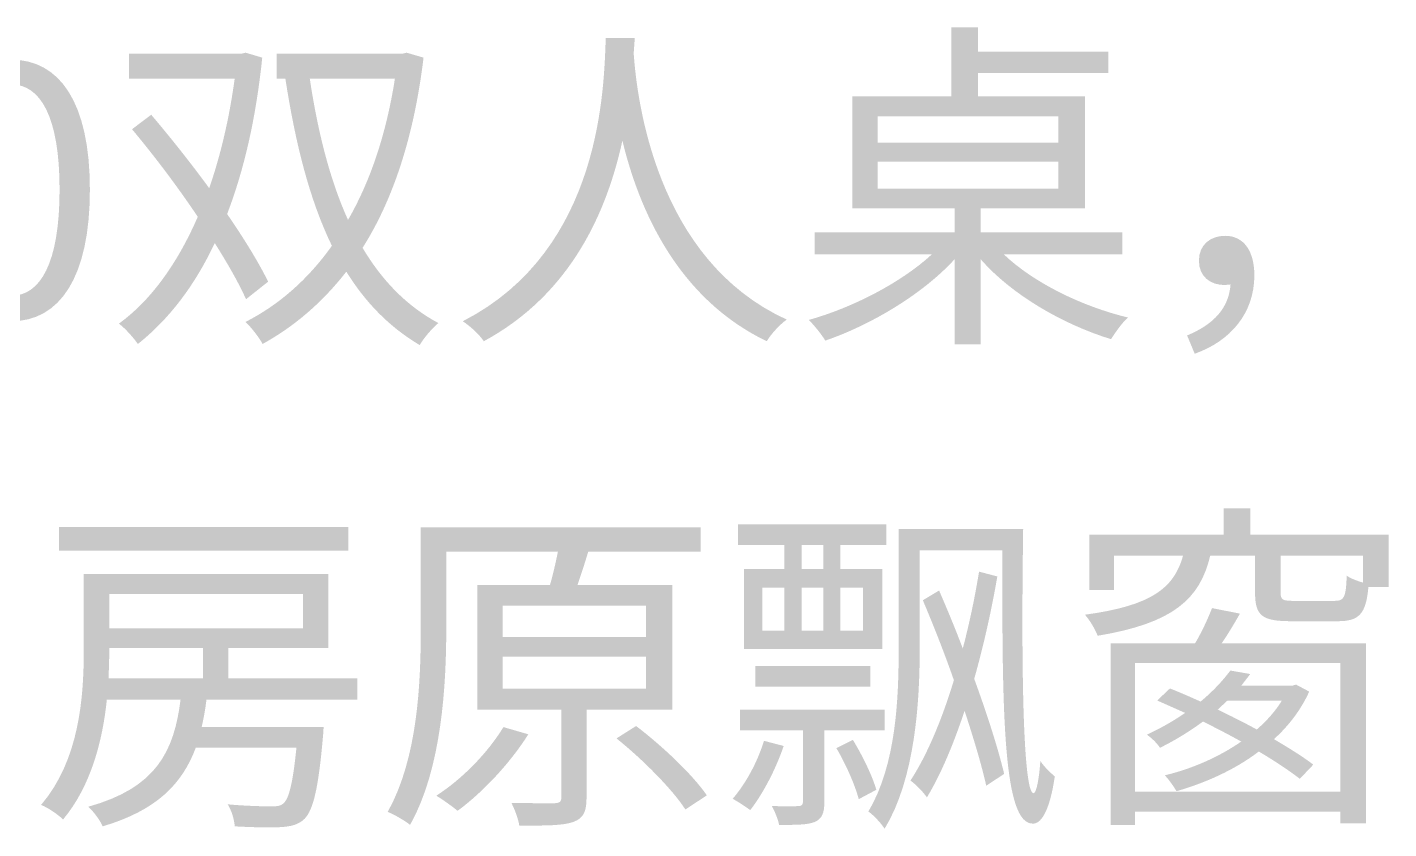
# Model space of a CAD drawing. Header units: millimetres. Extents: x -4600 to 229000, y -4300 to 19460.
# Drawn here: x 59725 to 60857, y 12970 to 13636 of the extents above; entities that cross this region are included whole.
import ezdxf

# ---------------------------------------------------------------- set-up
doc = ezdxf.new("R2010")
doc.units = ezdxf.units.MM
doc.header["$LTSCALE"] = 100
doc.layers.add('A-NOTE', color=7, linetype='Continuous', lineweight=18)

# ---------------------------------------------------------------- blocks, each defined once
blk = doc.blocks.new('A02_SHEET')
at = {"layer": 'A-NOTE'}
h = blk.add_hatch(color=256, dxfattribs=at)
edge = h.paths.add_edge_path()
edge.add_line((20410.9, 13578.1), (20410.9, 13485.2))
edge.add_line((20410.9, 13485.2), (20496, 13485.2))
edge.add_line((20496, 13485.2), (20496, 13465.2))
edge.add_line((20496, 13465.2), (20379.6, 13465.2))
edge.add_line((20379.6, 13465.2), (20379.6, 13446.9))
edge.add_line((20379.6, 13446.9), (20477.1, 13446.9))
edge.add_spline(control_points=[(20477.1, 13446.9), (20451.3, 13423.1), (20410.6, 13402.4), (20374.8, 13392.4)], knot_values=[0, 0, 0, 0, 1, 1, 1, 1], degree=3, periodic=0)
edge.add_spline(control_points=[(20374.8, 13392.4), (20379.1, 13388.1), (20385.4, 13380.4), (20388.5, 13375.2)], knot_values=[0, 0, 0, 0, 1, 1, 1, 1], degree=3, periodic=0)
edge.add_spline(control_points=[(20388.5, 13375.2), (20426.1, 13388.1), (20469.3, 13413.6), (20496, 13442.8)], knot_values=[0, 0, 0, 0, 1, 1, 1, 1], degree=3, periodic=0)
edge.add_line((20496, 13442.8), (20496, 13372.1))
edge.add_line((20496, 13372.1), (20517.7, 13372.1))
edge.add_line((20517.7, 13372.1), (20517.7, 13442.8))
edge.add_spline(control_points=[(20517.7, 13442.8), (20543.8, 13413), (20586.2, 13388.7), (20626, 13376.4)], knot_values=[0, 0, 0, 0, 1, 1, 1, 1], degree=3, periodic=0)
edge.add_spline(control_points=[(20626, 13376.4), (20629.5, 13381.8), (20635.2, 13390.1), (20640.1, 13394.4)], knot_values=[0, 0, 0, 0, 1, 1, 1, 1], degree=3, periodic=0)
edge.add_spline(control_points=[(20640.1, 13394.4), (20602, 13403.6), (20561.9, 13423.1), (20536.9, 13446.9)], knot_values=[0, 0, 0, 0, 1, 1, 1, 1], degree=3, periodic=0)
edge.add_line((20536.9, 13446.9), (20635.5, 13446.9))
edge.add_line((20635.5, 13446.9), (20635.5, 13465.2))
edge.add_line((20635.5, 13465.2), (20517.7, 13465.2))
edge.add_line((20517.7, 13465.2), (20517.7, 13485.2))
edge.add_line((20517.7, 13485.2), (20604.3, 13485.2))
edge.add_line((20604.3, 13485.2), (20604.3, 13578.1))
edge.add_line((20604.3, 13578.1), (20515.4, 13578.1))
edge.add_line((20515.4, 13578.1), (20515.4, 13597.6))
edge.add_line((20515.4, 13597.6), (20623.7, 13597.6))
edge.add_line((20623.7, 13597.6), (20623.7, 13615.3))
edge.add_line((20623.7, 13615.3), (20515.4, 13615.3))
edge.add_line((20515.4, 13615.3), (20515.4, 13635.7))
edge.add_line((20515.4, 13635.7), (20493.4, 13635.7))
edge.add_line((20493.4, 13635.7), (20493.4, 13578.1))
edge.add_line((20493.4, 13578.1), (20410.9, 13578.1))
h.paths.add_polyline_path([(20432.1, 13523.9), (20582.2, 13523.9), (20582.2, 13501.6), (20432.1, 13501.6), (20432.1, 13523.9)], flags=0)
h.paths.add_polyline_path([(20432.1, 13561.5), (20582.2, 13561.5), (20582.2, 13539.7), (20432.1, 13539.7), (20432.1, 13561.5)], flags=0)
h = blk.add_hatch(color=256, dxfattribs=at)
edge = h.paths.add_edge_path()
edge.add_spline(control_points=[(20206, 13626.8), (20204.3, 13589), (20204.3, 13451.2), (20087.1, 13391.3)], knot_values=[0, 0, 0, 0, 1, 1, 1, 1], degree=3, periodic=0)
edge.add_spline(control_points=[(20087.1, 13391.3), (20094, 13386.7), (20100.9, 13380.1), (20104.6, 13374.7)], knot_values=[0, 0, 0, 0, 1, 1, 1, 1], degree=3, periodic=0)
edge.add_spline(control_points=[(20104.6, 13374.7), (20177.7, 13414.2), (20207.2, 13483.5), (20219.8, 13541.4)], knot_values=[0, 0, 0, 0, 1, 1, 1, 1], degree=3, periodic=0)
edge.add_spline(control_points=[(20219.8, 13541.4), (20233.8, 13483.5), (20265.9, 13410.2), (20339.8, 13374.7)], knot_values=[0, 0, 0, 0, 1, 1, 1, 1], degree=3, periodic=0)
edge.add_spline(control_points=[(20339.8, 13374.7), (20343.3, 13380.4), (20349.8, 13387.8), (20356.4, 13392.7)], knot_values=[0, 0, 0, 0, 1, 1, 1, 1], degree=3, periodic=0)
edge.add_spline(control_points=[(20356.4, 13392.7), (20247, 13442.6), (20231.8, 13576.9), (20229.2, 13613.9)], knot_values=[0, 0, 0, 0, 1, 1, 1, 1], degree=3, periodic=0)
edge.add_line((20229.2, 13613.9), (20230.1, 13626.8))
edge.add_line((20230.1, 13626.8), (20206, 13626.8))
h = blk.add_hatch(color=256, dxfattribs=at)
edge = h.paths.add_edge_path()
edge.add_spline(control_points=[(19711.8, 13391.3), (19751.7, 13391.3), (19777.1, 13427.4), (19777.1, 13500.7), (19777.1, 13573.5), (19751.7, 13608.7), (19711.8, 13608.7), (19671.7, 13608.7), (19646.5, 13573.5), (19646.5, 13500.7), (19646.5, 13427.4), (19671.7, 13391.3), (19711.8, 13391.3)], knot_values=[0, 0, 0, 0, 1, 1, 1, 2, 2, 2, 3, 3, 3, 4, 4, 4, 4], degree=3, periodic=0)
edge = h.paths.add_edge_path(flags=0)
edge.add_spline(control_points=[(19711.8, 13412.5), (19688, 13412.5), (19671.7, 13439.1), (19671.7, 13500.7), (19671.7, 13562), (19688, 13588.1), (19711.8, 13588.1), (19735.6, 13588.1), (19751.9, 13562), (19751.9, 13500.7), (19751.9, 13439.1), (19735.6, 13412.5), (19711.8, 13412.5)], knot_values=[0, 0, 0, 0, 1, 1, 1, 2, 2, 2, 3, 3, 3, 4, 4, 4, 4], degree=3, periodic=0)
h = blk.add_hatch(color=256, dxfattribs=at)
edge = h.paths.add_edge_path()
edge.add_spline(control_points=[(19812.1, 13550.9), (19830.4, 13529.1), (19849.9, 13503.3), (19866.8, 13478.1)], knot_values=[0, 0, 0, 0, 1, 1, 1, 1], degree=3, periodic=0)
edge.add_spline(control_points=[(19866.8, 13478.1), (19849.6, 13438.5), (19827.3, 13408.2), (19801.2, 13389.3)], knot_values=[0, 0, 0, 0, 1, 1, 1, 1], degree=3, periodic=0)
edge.add_spline(control_points=[(19801.2, 13389.3), (19806.4, 13385.5), (19813.5, 13377.5), (19817, 13372.4)], knot_values=[0, 0, 0, 0, 1, 1, 1, 1], degree=3, periodic=0)
edge.add_spline(control_points=[(19817, 13372.4), (19842.2, 13392.4), (19864, 13420.2), (19880.9, 13456.3)], knot_values=[0, 0, 0, 0, 1, 1, 1, 1], degree=3, periodic=0)
edge.add_spline(control_points=[(19880.9, 13456.3), (19891.7, 13439.1), (19900.9, 13423.1), (19906.9, 13409.6)], knot_values=[0, 0, 0, 0, 1, 1, 1, 1], degree=3, periodic=0)
edge.add_line((19906.9, 13409.6), (19925.3, 13424.2))
edge.add_spline(control_points=[(19925.3, 13424.2), (19917.5, 13440), (19905.5, 13459.7), (19891.2, 13480.4)], knot_values=[0, 0, 0, 0, 1, 1, 1, 1], degree=3, periodic=0)
edge.add_spline(control_points=[(19891.2, 13480.4), (19905.2, 13516.8), (19915.2, 13560), (19920.4, 13610.4)], knot_values=[0, 0, 0, 0, 1, 1, 1, 1], degree=3, periodic=0)
edge.add_line((19920.4, 13610.4), (19906.6, 13614.5))
edge.add_line((19906.6, 13614.5), (19902.9, 13613.6))
edge.add_line((19902.9, 13613.6), (19809.5, 13613.6))
edge.add_line((19809.5, 13613.6), (19809.5, 13593))
edge.add_line((19809.5, 13593), (19897.5, 13593))
edge.add_spline(control_points=[(19897.5, 13593), (19892.9, 13559.4), (19885.7, 13529.1), (19876.3, 13501.9)], knot_values=[0, 0, 0, 0, 1, 1, 1, 1], degree=3, periodic=0)
edge.add_spline(control_points=[(19876.3, 13501.9), (19860.8, 13523.1), (19843.9, 13544.3), (19828.1, 13562.9)], knot_values=[0, 0, 0, 0, 1, 1, 1, 1], degree=3, periodic=0)
edge.add_line((19828.1, 13562.9), (19812.1, 13550.9))
h = blk.add_hatch(color=256, dxfattribs=at)
edge = h.paths.add_edge_path()
edge.add_line((19932.4, 13613.6), (19932.4, 13593))
edge.add_line((19932.4, 13593), (19939.6, 13593))
edge.add_spline(control_points=[(19939.6, 13593), (19947.9, 13539.4), (19959.6, 13492.4), (19978.3, 13454)], knot_values=[0, 0, 0, 0, 1, 1, 1, 1], degree=3, periodic=0)
edge.add_spline(control_points=[(19978.3, 13454), (19958.2, 13425.7), (19933.6, 13404.5), (19906.4, 13390.7)], knot_values=[0, 0, 0, 0, 1, 1, 1, 1], degree=3, periodic=0)
edge.add_spline(control_points=[(19906.4, 13390.7), (19911.2, 13386.4), (19917.8, 13377.8), (19920.7, 13372.4)], knot_values=[0, 0, 0, 0, 1, 1, 1, 1], degree=3, periodic=0)
edge.add_spline(control_points=[(19920.7, 13372.4), (19947, 13387), (19970.2, 13406.7), (19990.3, 13432.5)], knot_values=[0, 0, 0, 0, 1, 1, 1, 1], degree=3, periodic=0)
edge.add_spline(control_points=[(19990.3, 13432.5), (20006.1, 13407), (20026.1, 13386.4), (20051.3, 13371.5)], knot_values=[0, 0, 0, 0, 1, 1, 1, 1], degree=3, periodic=0)
edge.add_spline(control_points=[(20051.3, 13371.5), (20054.8, 13377.5), (20061.6, 13385.5), (20066.8, 13389.8)], knot_values=[0, 0, 0, 0, 1, 1, 1, 1], degree=3, periodic=0)
edge.add_spline(control_points=[(20066.8, 13389.8), (20040.4, 13403.9), (20019.8, 13425.4), (20003.8, 13452.3)], knot_values=[0, 0, 0, 0, 1, 1, 1, 1], degree=3, periodic=0)
edge.add_spline(control_points=[(20003.8, 13452.3), (20029, 13492.1), (20046.5, 13544.3), (20054.5, 13610.4)], knot_values=[0, 0, 0, 0, 1, 1, 1, 1], degree=3, periodic=0)
edge.add_line((20054.5, 13610.4), (20040.4, 13614.5))
edge.add_line((20040.4, 13614.5), (20036.7, 13613.6))
edge.add_line((20036.7, 13613.6), (19932.4, 13613.6))
edge = h.paths.add_edge_path(flags=0)
edge.add_spline(control_points=[(20030.7, 13593), (20023.5, 13546.8), (20010.1, 13507.3), (19991.7, 13475.5)], knot_values=[0, 0, 0, 0, 1, 1, 1, 1], degree=3, periodic=0)
edge.add_spline(control_points=[(19991.7, 13475.5), (19976.5, 13509), (19966.5, 13549.1), (19959.9, 13593)], knot_values=[0, 0, 0, 0, 1, 1, 1, 1], degree=3, periodic=0)
edge.add_line((19959.9, 13593), (20030.7, 13593))
h = blk.add_hatch(color=256, dxfattribs=at)
edge = h.paths.add_edge_path()
edge.add_spline(control_points=[(20695.6, 13364.3), (20725.7, 13374.9), (20745.2, 13398.4), (20745.2, 13429.4), (20745.2, 13449.4), (20736.6, 13462.3), (20720.9, 13462.3), (20709.1, 13462.3), (20699.1, 13455.2), (20699.1, 13441.7), (20699.1, 13428.2), (20708.8, 13421.4), (20720.6, 13421.4)], knot_values=[0, 0, 0, 0, 1, 1, 1, 2, 2, 2, 3, 3, 3, 4, 4, 4, 4], degree=3, periodic=0)
edge.add_line((20720.6, 13421.4), (20725.4, 13421.9))
edge.add_spline(control_points=[(20725.4, 13421.9), (20724, 13402.2), (20711.4, 13388.7), (20689.3, 13379.5)], knot_values=[0, 0, 0, 0, 1, 1, 1, 1], degree=3, periodic=0)
edge.add_line((20689.3, 13379.5), (20695.6, 13364.3))
h = blk.add_hatch(color=256, dxfattribs=at)
edge = h.paths.add_edge_path()
edge.add_line((20608, 13213.9), (20608, 13168))
edge.add_line((20608, 13168), (20628.6, 13168))
edge.add_line((20628.6, 13168), (20628.6, 13196.4))
edge.add_line((20628.6, 13196.4), (20685.9, 13196.4))
edge.add_spline(control_points=[(20685.9, 13196.4), (20678.5, 13169.8), (20660.1, 13154.9), (20604.3, 13147.4)], knot_values=[0, 0, 0, 0, 1, 1, 1, 1], degree=3, periodic=0)
edge.add_spline(control_points=[(20604.3, 13147.4), (20608, 13143.4), (20613.1, 13135.1), (20614.9, 13129.9)], knot_values=[0, 0, 0, 0, 1, 1, 1, 1], degree=3, periodic=0)
edge.add_spline(control_points=[(20614.9, 13129.9), (20677.6, 13140.3), (20699.9, 13160.3), (20708.5, 13196.4)], knot_values=[0, 0, 0, 0, 1, 1, 1, 1], degree=3, periodic=0)
edge.add_line((20708.5, 13196.4), (20745.8, 13196.4))
edge.add_line((20745.8, 13196.4), (20745.8, 13165.8))
edge.add_spline(control_points=[(20745.8, 13165.8), (20745.8, 13146.6), (20751.5, 13142), (20775.9, 13142), (20780.7, 13142), (20809.4, 13142), (20814.5, 13142), (20832, 13142), (20838, 13147.7), (20840, 13170.3)], knot_values=[0, 0, 0, 0, 1, 1, 1, 2, 2, 2, 3, 3, 3, 3], degree=3, periodic=0)
edge.add_line((20840, 13170.3), (20856.9, 13170.3))
edge.add_line((20856.9, 13170.3), (20856.9, 13213.9))
edge.add_line((20856.9, 13213.9), (20741.8, 13213.9))
edge.add_line((20741.8, 13213.9), (20741.8, 13235.9))
edge.add_line((20741.8, 13235.9), (20719.7, 13235.9))
edge.add_line((20719.7, 13235.9), (20719.7, 13213.9))
edge.add_line((20719.7, 13213.9), (20608, 13213.9))
edge = h.paths.add_edge_path(flags=0)
edge.add_spline(control_points=[(20835.5, 13174.1), (20830.6, 13175.5), (20825.4, 13177.5), (20822, 13179.8)], knot_values=[0, 0, 0, 0, 1, 1, 1, 1], degree=3, periodic=0)
edge.add_spline(control_points=[(20822, 13179.8), (20821.4, 13161.5), (20819.7, 13158.9), (20812, 13158.9), (20805.9, 13158.9), (20783, 13158.9), (20778.4, 13158.9), (20768.7, 13158.9), (20767, 13159.7), (20767, 13165.8)], knot_values=[0, 0, 0, 0, 1, 1, 1, 2, 2, 2, 3, 3, 3, 3], degree=3, periodic=0)
edge.add_line((20767, 13165.8), (20767, 13196.4))
edge.add_line((20767, 13196.4), (20835.5, 13196.4))
edge.add_line((20835.5, 13196.4), (20835.5, 13174.1))
h = blk.add_hatch(color=256, dxfattribs=at)
h.paths.add_polyline_path([(20315.8, 13222.5), (20315.8, 13205.3), (20354.4, 13205.3), (20354.4, 13185.5), (20320.9, 13185.5), (20320.9, 13118.8), (20435.8, 13118.8), (20435.8, 13185.5), (20401.1, 13185.5), (20401.1, 13205.3), (20439.2, 13205.3), (20439.2, 13222.5), (20315.8, 13222.5)])
h.paths.add_polyline_path([(20401.1, 13170), (20419.8, 13170), (20419.8, 13134.2), (20401.1, 13134.2), (20401.1, 13170)], flags=0)
h.paths.add_polyline_path([(20336.1, 13170), (20354.4, 13170), (20354.4, 13134.2), (20336.1, 13134.2), (20336.1, 13170)], flags=0)
h.paths.add_polyline_path([(20368.8, 13170), (20386.8, 13170), (20386.8, 13134.2), (20368.8, 13134.2), (20368.8, 13170)], flags=0)
h.paths.add_polyline_path([(20368.8, 13185.5), (20368.8, 13205.3), (20386.8, 13205.3), (20386.8, 13185.5), (20368.8, 13185.5)], flags=0)
for points in [[(19751.4, 13220.2), (19751.4, 13200.7), (19992, 13200.7), (19992, 13220.2), (19751.4, 13220.2)], [(20330.4, 13104.7), (20330.4, 13087.5), (20425.8, 13087.5), (20425.8, 13104.7), (20330.4, 13104.7)]]:
    blk.add_hatch(color=256, dxfattribs=at).paths.add_polyline_path(points)
h = blk.add_hatch(color=256, dxfattribs=at)
edge = h.paths.add_edge_path()
edge.add_line((20099.2, 13172.1), (20099.2, 13068.6))
edge.add_line((20099.2, 13068.6), (20169.1, 13068.6))
edge.add_line((20169.1, 13068.6), (20169.1, 12995.6))
edge.add_spline(control_points=[(20169.1, 12995.6), (20169.1, 12992.1), (20167.9, 12991), (20163.6, 12990.7)], knot_values=[0, 0, 0, 0, 1, 1, 1, 1], degree=3, periodic=0)
edge.add_spline(control_points=[(20163.6, 12990.7), (20159.3, 12990.7), (20144.4, 12990.7), (20127.5, 12991)], knot_values=[0, 0, 0, 0, 1, 1, 1, 1], degree=3, periodic=0)
edge.add_spline(control_points=[(20127.5, 12991), (20130.4, 12985.5), (20133.3, 12977.5), (20134.1, 12972.1)], knot_values=[0, 0, 0, 0, 1, 1, 1, 1], degree=3, periodic=0)
edge.add_spline(control_points=[(20134.1, 12972.1), (20156.5, 12972.1), (20170.5, 12972.1), (20179.1, 12975.2), (20187.7, 12978.4), (20190, 12984.1), (20190, 12995.3)], knot_values=[0, 0, 0, 0, 1, 1, 1, 2, 2, 2, 2], degree=3, periodic=0)
edge.add_line((20190, 12995.3), (20190, 13068.6))
edge.add_line((20190, 13068.6), (20261.3, 13068.6))
edge.add_line((20261.3, 13068.6), (20261.3, 13172.1))
edge.add_line((20261.3, 13172.1), (20182.5, 13172.1))
edge.add_spline(control_points=[(20182.5, 13172.1), (20185.4, 13180.6), (20188.6, 13190.4), (20191.4, 13199.8)], knot_values=[0, 0, 0, 0, 1, 1, 1, 1], degree=3, periodic=0)
edge.add_line((20191.4, 13199.8), (20284.8, 13199.8))
edge.add_line((20284.8, 13199.8), (20284.8, 13219.9))
edge.add_line((20284.8, 13219.9), (20052.2, 13219.9))
edge.add_line((20052.2, 13219.9), (20052.2, 13136.8))
edge.add_spline(control_points=[(20052.2, 13136.8), (20052.2, 13091.8), (20049.9, 13028.5), (20024.7, 12983.5)], knot_values=[0, 0, 0, 0, 1, 1, 1, 1], degree=3, periodic=0)
edge.add_spline(control_points=[(20024.7, 12983.5), (20029.8, 12981.5), (20039.3, 12976.1), (20043.3, 12972.7)], knot_values=[0, 0, 0, 0, 1, 1, 1, 1], degree=3, periodic=0)
edge.add_spline(control_points=[(20043.3, 12972.7), (20069.7, 13019.6), (20073.4, 13089.3), (20073.4, 13136.8)], knot_values=[0, 0, 0, 0, 1, 1, 1, 1], degree=3, periodic=0)
edge.add_line((20073.4, 13136.8), (20073.4, 13199.8))
edge.add_line((20073.4, 13199.8), (20166.2, 13199.8))
edge.add_spline(control_points=[(20166.2, 13199.8), (20164.5, 13191.5), (20162.2, 13180.9), (20159.6, 13172.1)], knot_values=[0, 0, 0, 0, 1, 1, 1, 1], degree=3, periodic=0)
edge.add_line((20159.6, 13172.1), (20099.2, 13172.1))
edge = h.paths.add_edge_path(flags=0)
edge.add_spline(control_points=[(20120.9, 13054), (20107.8, 13032.5), (20086.6, 13010.8), (20065.1, 12997)], knot_values=[0, 0, 0, 0, 1, 1, 1, 1], degree=3, periodic=0)
edge.add_spline(control_points=[(20065.1, 12997), (20070.2, 12993.9), (20078.8, 12987.8), (20082.8, 12984.4)], knot_values=[0, 0, 0, 0, 1, 1, 1, 1], degree=3, periodic=0)
edge.add_spline(control_points=[(20082.8, 12984.4), (20103.8, 12999.9), (20126.4, 13023.9), (20141.6, 13048)], knot_values=[0, 0, 0, 0, 1, 1, 1, 1], degree=3, periodic=0)
edge.add_line((20141.6, 13048), (20120.9, 13054))
edge = h.paths.add_edge_path(flags=0)
edge.add_spline(control_points=[(20214.9, 13044.6), (20236.4, 13027.4), (20261.3, 13002.4), (20272.2, 12985.5)], knot_values=[0, 0, 0, 0, 1, 1, 1, 1], degree=3, periodic=0)
edge.add_line((20272.2, 12985.5), (20290, 12997.3))
edge.add_spline(control_points=[(20290, 12997.3), (20278.2, 13014.5), (20253, 13038.3), (20231.2, 13054.9)], knot_values=[0, 0, 0, 0, 1, 1, 1, 1], degree=3, periodic=0)
edge.add_line((20231.2, 13054.9), (20214.9, 13044.6))
h.paths.add_polyline_path([(20120.4, 13112.5), (20239.5, 13112.5), (20239.5, 13085.8), (20120.4, 13085.8), (20120.4, 13112.5)], flags=0)
h.paths.add_polyline_path([(20120.4, 13154.9), (20239.5, 13154.9), (20239.5, 13128.8), (20120.4, 13128.8), (20120.4, 13154.9)], flags=0)
h = blk.add_hatch(color=256, dxfattribs=at)
edge = h.paths.add_edge_path()
edge.add_line((20449.5, 13218.5), (20449.5, 13119.6))
edge.add_spline(control_points=[(20449.5, 13119.6), (20449.5, 13078.1), (20447.5, 13022.8), (20424.3, 12983.8)], knot_values=[0, 0, 0, 0, 1, 1, 1, 1], degree=3, periodic=0)
edge.add_spline(control_points=[(20424.3, 12983.8), (20428.3, 12981.2), (20435.2, 12973.8), (20437.8, 12969.5)], knot_values=[0, 0, 0, 0, 1, 1, 1, 1], degree=3, periodic=0)
edge.add_spline(control_points=[(20437.8, 12969.5), (20463.3, 13011.6), (20467, 13075.2), (20467, 13119.6)], knot_values=[0, 0, 0, 0, 1, 1, 1, 1], degree=3, periodic=0)
edge.add_line((20467, 13119.6), (20467, 13201))
edge.add_line((20467, 13201), (20535.8, 13201))
edge.add_spline(control_points=[(20535.8, 13201), (20535.2, 13061.2), (20536.9, 12973.5), (20561, 12973.8)], knot_values=[0, 0, 0, 0, 1, 1, 1, 1], degree=3, periodic=0)
edge.add_spline(control_points=[(20561, 12973.8), (20567, 12973.5), (20574.7, 12981.8), (20579.3, 13013)], knot_values=[0, 0, 0, 0, 1, 1, 1, 1], degree=3, periodic=0)
edge.add_spline(control_points=[(20579.3, 13013), (20576.5, 13015.3), (20570.2, 13021.1), (20567.3, 13025.9)], knot_values=[0, 0, 0, 0, 1, 1, 1, 1], degree=3, periodic=0)
edge.add_spline(control_points=[(20567.3, 13025.9), (20566.2, 13010.2), (20563.9, 12999), (20561.6, 12999), (20553.8, 12999), (20551, 13085.5), (20553, 13218.5)], knot_values=[0, 0, 0, 0, 1, 1, 1, 2, 2, 2, 2], degree=3, periodic=0)
edge.add_line((20553, 13218.5), (20449.5, 13218.5))
edge = h.paths.add_edge_path(flags=0)
edge.add_spline(control_points=[(20516.3, 13183.2), (20512.9, 13162), (20508.3, 13140.3), (20502.8, 13119.3)], knot_values=[0, 0, 0, 0, 1, 1, 1, 1], degree=3, periodic=0)
edge.add_spline(control_points=[(20502.8, 13119.3), (20496.5, 13136), (20489.7, 13152.3), (20483.1, 13167.5)], knot_values=[0, 0, 0, 0, 1, 1, 1, 1], degree=3, periodic=0)
edge.add_line((20483.1, 13167.5), (20469.6, 13159.4))
edge.add_spline(control_points=[(20469.6, 13159.4), (20478.2, 13139.1), (20487.4, 13115.9), (20495.4, 13093)], knot_values=[0, 0, 0, 0, 1, 1, 1, 1], degree=3, periodic=0)
edge.add_spline(control_points=[(20495.4, 13093), (20485.4, 13060), (20473, 13030.5), (20459.3, 13009.6)], knot_values=[0, 0, 0, 0, 1, 1, 1, 1], degree=3, periodic=0)
edge.add_spline(control_points=[(20459.3, 13009.6), (20464.2, 13005.9), (20469.6, 13000.4), (20473, 12995.6)], knot_values=[0, 0, 0, 0, 1, 1, 1, 1], degree=3, periodic=0)
edge.add_spline(control_points=[(20473, 12995.6), (20484.8, 13015.1), (20495.1, 13040), (20504.3, 13067.5)], knot_values=[0, 0, 0, 0, 1, 1, 1, 1], degree=3, periodic=0)
edge.add_spline(control_points=[(20504.3, 13067.5), (20512, 13044), (20518.6, 13021.9), (20522.3, 13005.3)], knot_values=[0, 0, 0, 0, 1, 1, 1, 1], degree=3, periodic=0)
edge.add_line((20522.3, 13005.3), (20537.2, 13015.1))
edge.add_spline(control_points=[(20537.2, 13015.1), (20532.3, 13035.7), (20523.2, 13064.3), (20512.3, 13094.1)], knot_values=[0, 0, 0, 0, 1, 1, 1, 1], degree=3, periodic=0)
edge.add_spline(control_points=[(20512.3, 13094.1), (20520, 13121.3), (20526.6, 13150.6), (20531.5, 13179.2)], knot_values=[0, 0, 0, 0, 1, 1, 1, 1], degree=3, periodic=0)
edge.add_line((20531.5, 13179.2), (20516.3, 13183.2))
h = blk.add_hatch(color=256, dxfattribs=at)
edge = h.paths.add_edge_path()
edge.add_line((19772, 13181.2), (19772, 13117.3))
edge.add_spline(control_points=[(19772, 13117.3), (19772, 13078.7), (19768.3, 13026.5), (19736.5, 12989.3)], knot_values=[0, 0, 0, 0, 1, 1, 1, 1], degree=3, periodic=0)
edge.add_spline(control_points=[(19736.5, 12989.3), (19741.9, 12987.3), (19751.1, 12981), (19754.8, 12977.2)], knot_values=[0, 0, 0, 0, 1, 1, 1, 1], degree=3, periodic=0)
edge.add_spline(control_points=[(19754.8, 12977.2), (19778, 13005), (19787.7, 13042.6), (19791.2, 13076.9)], knot_values=[0, 0, 0, 0, 1, 1, 1, 1], degree=3, periodic=0)
edge.add_line((19791.2, 13076.9), (19852.5, 13076.9))
edge.add_spline(control_points=[(19852.5, 13076.9), (19847.1, 13034.2), (19832.7, 13003.6), (19775.7, 12987.8)], knot_values=[0, 0, 0, 0, 1, 1, 1, 1], degree=3, periodic=0)
edge.add_spline(control_points=[(19775.7, 12987.8), (19780, 12984.1), (19785.7, 12976.4), (19787.7, 12971.5)], knot_values=[0, 0, 0, 0, 1, 1, 1, 1], degree=3, periodic=0)
edge.add_spline(control_points=[(19787.7, 12971.5), (19832.4, 12984.7), (19853.9, 13006.7), (19865.1, 13036.8)], knot_values=[0, 0, 0, 0, 1, 1, 1, 1], degree=3, periodic=0)
edge.add_line((19865.1, 13036.8), (19948.8, 13036.8))
edge.add_spline(control_points=[(19948.8, 13036.8), (19945.9, 13007.3), (19942.5, 12994.7), (19938.2, 12990.7)], knot_values=[0, 0, 0, 0, 1, 1, 1, 1], degree=3, periodic=0)
edge.add_spline(control_points=[(19938.2, 12990.7), (19935.6, 12988.4), (19932.7, 12988.1), (19927.6, 12988.1), (19922.1, 12988.1), (19907.2, 12988.4), (19891.7, 12989.8)], knot_values=[0, 0, 0, 0, 1, 1, 1, 2, 2, 2, 2], degree=3, periodic=0)
edge.add_spline(control_points=[(19891.7, 12989.8), (19894.9, 12984.7), (19897.2, 12977), (19897.5, 12971.5)], knot_values=[0, 0, 0, 0, 1, 1, 1, 1], degree=3, periodic=0)
edge.add_spline(control_points=[(19897.5, 12971.5), (19913.5, 12970.6), (19929, 12970.4), (19936.4, 12970.9), (19944.7, 12971.5), (19950.5, 12972.9), (19955.6, 12977.8)], knot_values=[0, 0, 0, 0, 1, 1, 1, 2, 2, 2, 2], degree=3, periodic=0)
edge.add_spline(control_points=[(19955.6, 12977.8), (19962.8, 12985.3), (19967.1, 13003), (19970.8, 13045.4)], knot_values=[0, 0, 0, 0, 1, 1, 1, 1], degree=3, periodic=0)
edge.add_spline(control_points=[(19970.8, 13045.4), (19971.1, 13048), (19971.4, 13054), (19971.4, 13054)], knot_values=[0, 0, 0, 0, 1, 1, 1, 1], degree=3, periodic=0)
edge.add_line((19971.4, 13054), (19870, 13054))
edge.add_spline(control_points=[(19870, 13054), (19871.7, 13061.2), (19873.1, 13068.9), (19874, 13076.9)], knot_values=[0, 0, 0, 0, 1, 1, 1, 1], degree=3, periodic=0)
edge.add_line((19874, 13076.9), (19999.5, 13076.9))
edge.add_line((19999.5, 13076.9), (19999.5, 13094.4))
edge.add_line((19999.5, 13094.4), (19892.3, 13094.4))
edge.add_line((19892.3, 13094.4), (19892.3, 13119.6))
edge.add_line((19892.3, 13119.6), (19975.4, 13119.6))
edge.add_line((19975.4, 13119.6), (19975.4, 13181.2))
edge.add_line((19975.4, 13181.2), (19772, 13181.2))
h.paths.add_polyline_path([(19793.2, 13164.6), (19954.2, 13164.6), (19954.2, 13136.2), (19793.2, 13136.2), (19793.2, 13164.6)], flags=0)
edge = h.paths.add_edge_path(flags=0)
edge.add_line((19793.2, 13119.6), (19871.1, 13119.6))
edge.add_line((19871.1, 13119.6), (19871.1, 13094.4))
edge.add_line((19871.1, 13094.4), (19792.6, 13094.4))
edge.add_spline(control_points=[(19792.6, 13094.4), (19792.9, 13102.4), (19793.2, 13109.9), (19793.2, 13117)], knot_values=[0, 0, 0, 0, 1, 1, 1, 1], degree=3, periodic=0)
edge.add_line((19793.2, 13117), (19793.2, 13119.6))
h = blk.add_hatch(color=256, dxfattribs=at)
edge = h.paths.add_edge_path()
edge.add_spline(control_points=[(20710, 13152.9), (20706.8, 13144.5), (20701.4, 13132.8), (20695.9, 13123.6)], knot_values=[0, 0, 0, 0, 1, 1, 1, 1], degree=3, periodic=0)
edge.add_line((20695.9, 13123.6), (20625.7, 13123.6))
edge.add_line((20625.7, 13123.6), (20625.7, 12972.7))
edge.add_line((20625.7, 12972.7), (20646.1, 12972.7))
edge.add_line((20646.1, 12972.7), (20646.1, 12983.8))
edge.add_line((20646.1, 12983.8), (20816.8, 12983.8))
edge.add_line((20816.8, 12983.8), (20816.8, 12974.1))
edge.add_line((20816.8, 12974.1), (20838, 12974.1))
edge.add_line((20838, 12974.1), (20838, 13123.6))
edge.add_line((20838, 13123.6), (20718, 13123.6))
edge.add_spline(control_points=[(20718, 13123.6), (20723.2, 13131.1), (20728.3, 13139.7), (20733.2, 13148.3)], knot_values=[0, 0, 0, 0, 1, 1, 1, 1], degree=3, periodic=0)
edge.add_line((20733.2, 13148.3), (20710, 13152.9))
h.paths.add_polyline_path([(20646.1, 13000.2), (20646.1, 13107.3), (20816.8, 13107.3), (20816.8, 13000.2), (20646.1, 13000.2)], flags=0)
edge = h.paths.add_edge_path(flags=0)
edge.add_line((20664.4, 13076.1), (20687.6, 13065.8))
edge.add_spline(control_points=[(20687.6, 13065.8), (20678.2, 13059.2), (20667.6, 13053.2), (20655.8, 13047.7)], knot_values=[0, 0, 0, 0, 1, 1, 1, 1], degree=3, periodic=0)
edge.add_spline(control_points=[(20655.8, 13047.7), (20659.3, 13045.4), (20664.4, 13040.6), (20666.7, 13036.8)], knot_values=[0, 0, 0, 0, 1, 1, 1, 1], degree=3, periodic=0)
edge.add_spline(control_points=[(20666.7, 13036.8), (20680.2, 13043.4), (20691.9, 13050.9), (20702.5, 13058.6)], knot_values=[0, 0, 0, 0, 1, 1, 1, 1], degree=3, periodic=0)
edge.add_spline(control_points=[(20702.5, 13058.6), (20713.4, 13053.2), (20724, 13047.7), (20734.3, 13042)], knot_values=[0, 0, 0, 0, 1, 1, 1, 1], degree=3, periodic=0)
edge.add_spline(control_points=[(20734.3, 13042), (20715.4, 13028.8), (20692.5, 13019.1), (20670.7, 13013.9)], knot_values=[0, 0, 0, 0, 1, 1, 1, 1], degree=3, periodic=0)
edge.add_spline(control_points=[(20670.7, 13013.9), (20674.2, 13010.5), (20678.2, 13004.5), (20680.5, 13000.7)], knot_values=[0, 0, 0, 0, 1, 1, 1, 1], degree=3, periodic=0)
edge.add_spline(control_points=[(20680.5, 13000.7), (20704.2, 13007.6), (20728.6, 13018.2), (20748.9, 13033.7)], knot_values=[0, 0, 0, 0, 1, 1, 1, 1], degree=3, periodic=0)
edge.add_spline(control_points=[(20748.9, 13033.7), (20762.4, 13025.7), (20774.1, 13017.9), (20783, 13011)], knot_values=[0, 0, 0, 0, 1, 1, 1, 1], degree=3, periodic=0)
edge.add_line((20783, 13011), (20794.2, 13022.8))
edge.add_spline(control_points=[(20794.2, 13022.8), (20785.6, 13029.4), (20774.1, 13036.5), (20761.5, 13044)], knot_values=[0, 0, 0, 0, 1, 1, 1, 1], degree=3, periodic=0)
edge.add_spline(control_points=[(20761.5, 13044), (20773.9, 13055.2), (20783.9, 13068.3), (20790.8, 13083.5)], knot_values=[0, 0, 0, 0, 1, 1, 1, 1], degree=3, periodic=0)
edge.add_line((20790.8, 13083.5), (20779.9, 13089.3))
edge.add_line((20779.9, 13089.3), (20776.7, 13088.4))
edge.add_line((20776.7, 13088.4), (20734.3, 13088.4))
edge.add_line((20734.3, 13088.4), (20741.8, 13098.1))
edge.add_line((20741.8, 13098.1), (20725.2, 13101))
edge.add_spline(control_points=[(20725.2, 13101), (20719.1, 13092.7), (20710.8, 13083.8), (20700.5, 13075.2)], knot_values=[0, 0, 0, 0, 1, 1, 1, 1], degree=3, periodic=0)
edge.add_spline(control_points=[(20700.5, 13075.2), (20691.6, 13079.2), (20683, 13083), (20675, 13086.1)], knot_values=[0, 0, 0, 0, 1, 1, 1, 1], degree=3, periodic=0)
edge.add_line((20675, 13086.1), (20664.4, 13076.1))
edge = h.paths.add_edge_path(flags=0)
edge.add_spline(control_points=[(20768.1, 13076.1), (20762.7, 13067.2), (20755.5, 13059.2), (20747.2, 13052)], knot_values=[0, 0, 0, 0, 1, 1, 1, 1], degree=3, periodic=0)
edge.add_spline(control_points=[(20747.2, 13052), (20736.9, 13057.7), (20725.7, 13063.2), (20714.8, 13068.6)], knot_values=[0, 0, 0, 0, 1, 1, 1, 1], degree=3, periodic=0)
edge.add_line((20714.8, 13068.6), (20722.9, 13076.1))
edge.add_line((20722.9, 13076.1), (20768.1, 13076.1))
h = blk.add_hatch(color=256, dxfattribs=at)
edge = h.paths.add_edge_path()
edge.add_line((20317.5, 13068.6), (20317.5, 13051.2))
edge.add_line((20317.5, 13051.2), (20369.9, 13051.2))
edge.add_line((20369.9, 13051.2), (20369.9, 12992.1))
edge.add_spline(control_points=[(20369.9, 12992.1), (20369.9, 12989.3), (20369, 12988.4), (20366.2, 12988.4)], knot_values=[0, 0, 0, 0, 1, 1, 1, 1], degree=3, periodic=0)
edge.add_spline(control_points=[(20366.2, 12988.4), (20363.3, 12988.1), (20354.4, 12988.1), (20344.1, 12988.4)], knot_values=[0, 0, 0, 0, 1, 1, 1, 1], degree=3, periodic=0)
edge.add_spline(control_points=[(20344.1, 12988.4), (20346.4, 12984.1), (20349.3, 12977.2), (20350.1, 12972.7)], knot_values=[0, 0, 0, 0, 1, 1, 1, 1], degree=3, periodic=0)
edge.add_spline(control_points=[(20350.1, 12972.7), (20364.5, 12972.7), (20373.6, 12972.7), (20379.9, 12975.2)], knot_values=[0, 0, 0, 0, 1, 1, 1, 1], degree=3, periodic=0)
edge.add_spline(control_points=[(20379.9, 12975.2), (20385.9, 12978.1), (20387.7, 12982.7), (20387.7, 12991.6)], knot_values=[0, 0, 0, 0, 1, 1, 1, 1], degree=3, periodic=0)
edge.add_line((20387.7, 12991.6), (20387.7, 13051.2))
edge.add_line((20387.7, 13051.2), (20437.8, 13051.2))
edge.add_line((20437.8, 13051.2), (20437.8, 13068.6))
edge.add_line((20437.8, 13068.6), (20317.5, 13068.6))
edge = h.paths.add_edge_path(flags=0)
edge.add_spline(control_points=[(20337.5, 13042.6), (20332.1, 13024.8), (20322.3, 13007), (20311.5, 12994.4)], knot_values=[0, 0, 0, 0, 1, 1, 1, 1], degree=3, periodic=0)
edge.add_spline(control_points=[(20311.5, 12994.4), (20315.8, 12992.1), (20322.6, 12987.6), (20326.1, 12985)], knot_values=[0, 0, 0, 0, 1, 1, 1, 1], degree=3, periodic=0)
edge.add_spline(control_points=[(20326.1, 12985), (20336.4, 12998.2), (20347.3, 13018.8), (20353.9, 13038.3)], knot_values=[0, 0, 0, 0, 1, 1, 1, 1], degree=3, periodic=0)
edge.add_line((20353.9, 13038.3), (20337.5, 13042.6))
edge = h.paths.add_edge_path(flags=0)
edge.add_spline(control_points=[(20397.7, 13036.5), (20405.4, 13023.6), (20413.2, 13005.9), (20416.3, 12994.1)], knot_values=[0, 0, 0, 0, 1, 1, 1, 1], degree=3, periodic=0)
edge.add_line((20416.3, 12994.1), (20430.9, 13001.9))
edge.add_spline(control_points=[(20430.9, 13001.9), (20427.8, 13013), (20419.5, 13030.2), (20411.4, 13043.4)], knot_values=[0, 0, 0, 0, 1, 1, 1, 1], degree=3, periodic=0)
edge.add_line((20411.4, 13043.4), (20397.7, 13036.5))

msp = doc.modelspace()

# ---------------------------------------------------------------- block references
msp.add_blockref('A02_SHEET', (40000, 0))

doc.saveas('drawing.dxf')
